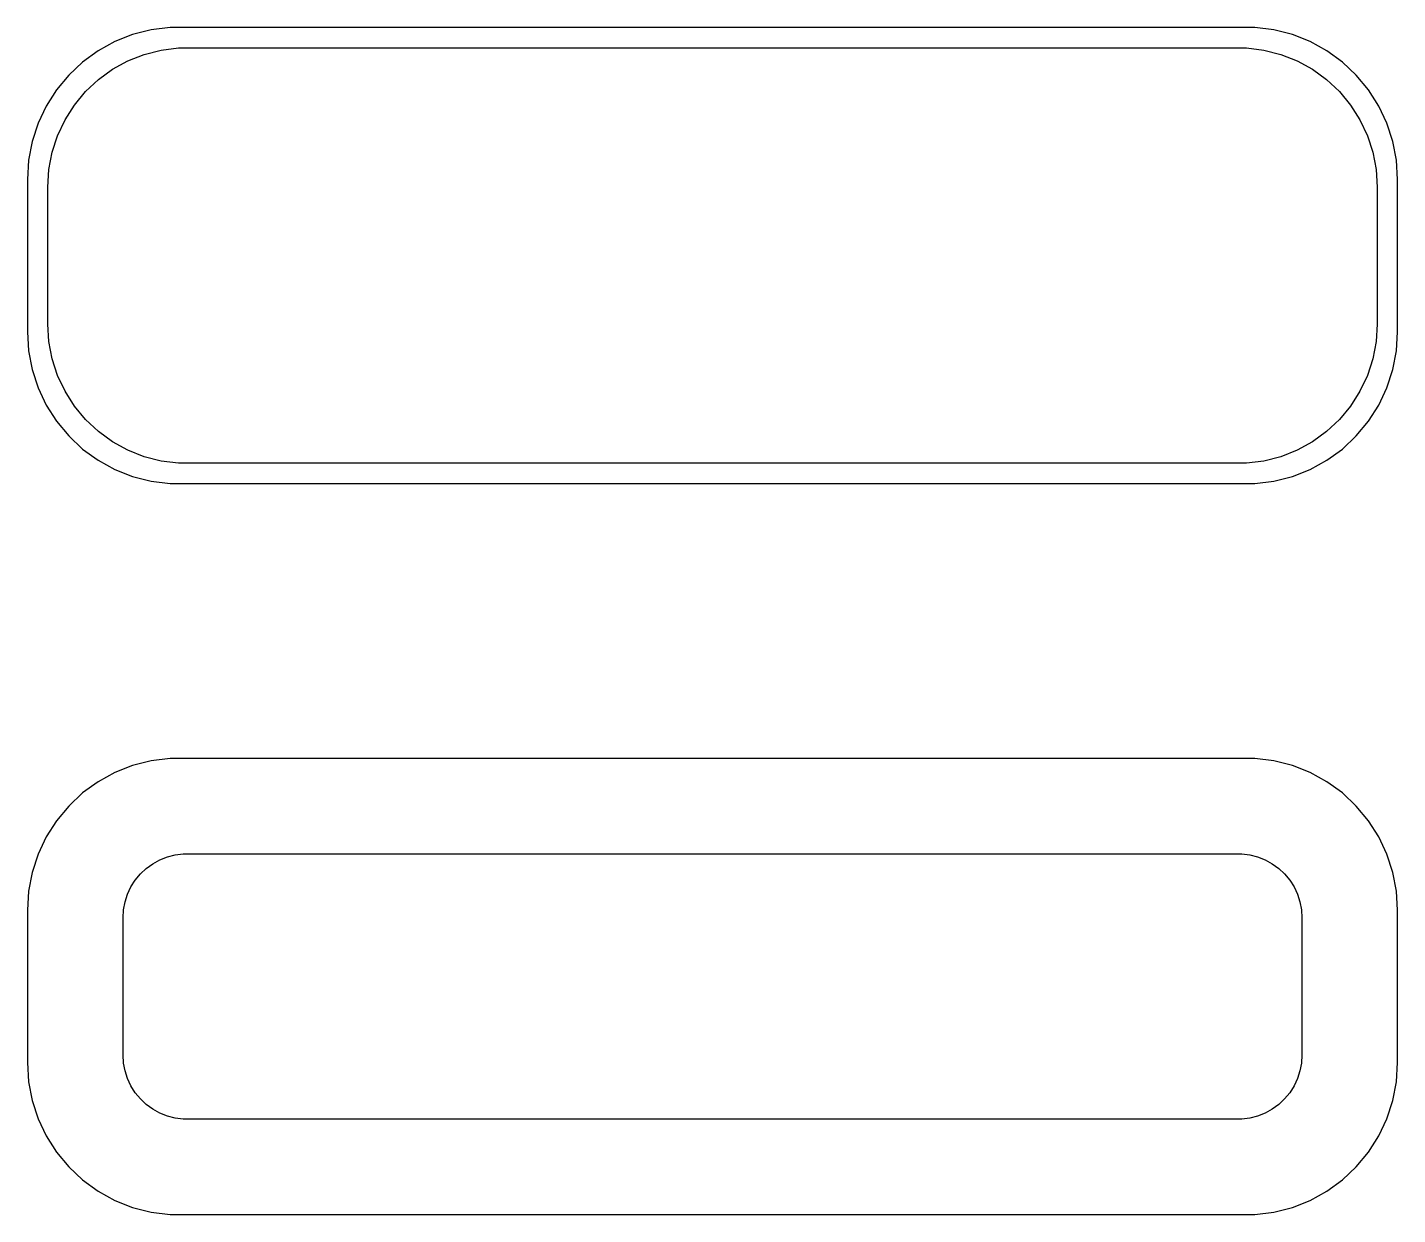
# Model space of a CAD drawing. Header units: metres. Extents: x -22.5 to 22.5, y 40.5 to 79.5.
import ezdxf

# ---------------------------------------------------------------- set-up
doc = ezdxf.new("R2010")
doc.units = ezdxf.units.M

msp = doc.modelspace()

# ---------------------------------------------------------------- linework, layer by layer
for p, q in [((-19.0451, 79.2553), (-19.6289, 79.0241)), ((-18.4369, 79.4114), (-19.0451, 79.2553)), ((-17.8139, 79.4901), (-18.4369, 79.4114)), ((17.8139, 79.4901), (-17.8139, 79.4901)), ((18.4369, 79.4114), (17.8139, 79.4901)), ((19.0451, 79.2553), (18.4369, 79.4114)), ((19.6289, 79.0241), (19.0451, 79.2553)), ((-19.6289, 79.0241), (-20.1791, 78.7216)), ((-18.1079, 78.7473), (-17.5375, 78.8194)), ((-17.5375, 78.8194), (17.5375, 78.8194)), ((17.5375, 78.8194), (18.1079, 78.7473)), ((20.1791, 78.7216), (19.6289, 79.0241)), ((-20.6871, 78.3526), (-21.1448, 77.9227)), ((-20.1791, 78.7216), (-20.6871, 78.3526)), ((-19.7032, 78.1157), (-19.1994, 78.3927)), ((-19.1994, 78.3927), (-18.6648, 78.6044)), ((-18.6648, 78.6044), (-18.1079, 78.7473)), ((18.1079, 78.7473), (18.6648, 78.6044)), ((18.6648, 78.6044), (19.1994, 78.3927)), ((19.1994, 78.3927), (19.7032, 78.1157)), ((20.6871, 78.3526), (20.1791, 78.7216)), ((21.1448, 77.9227), (20.6871, 78.3526)), ((-21.1448, 77.9227), (-21.5451, 77.4389)), ((-20.1684, 77.7777), (-19.7032, 78.1157)), ((19.7032, 78.1157), (20.1684, 77.7777)), ((21.5451, 77.4389), (21.1448, 77.9227)), ((-21.5451, 77.4389), (-21.8815, 76.9088)), ((-20.5875, 77.3842), (-20.1684, 77.7777)), ((20.1684, 77.7777), (20.5875, 77.3842)), ((21.8815, 76.9088), (21.5451, 77.4389)), ((-20.954, 76.9411), (-20.5875, 77.3842)), ((20.5875, 77.3842), (20.954, 76.9411)), ((-21.8815, 76.9088), (-22.1489, 76.3406)), ((-21.2621, 76.4557), (-20.954, 76.9411)), ((20.954, 76.9411), (21.2621, 76.4557)), ((22.1489, 76.3406), (21.8815, 76.9088)), ((-22.1489, 76.3406), (-22.3429, 75.7434)), ((-21.5069, 75.9354), (-21.2621, 76.4557)), ((21.2621, 76.4557), (21.5069, 75.9354)), ((22.3429, 75.7434), (22.1489, 76.3406)), ((-22.3429, 75.7434), (-22.4606, 75.1267)), ((-21.6846, 75.3886), (-21.5069, 75.9354)), ((21.5069, 75.9354), (21.6846, 75.3886)), ((22.4606, 75.1267), (22.3429, 75.7434)), ((-21.7923, 74.8238), (-21.6846, 75.3886)), ((21.6846, 75.3886), (21.7923, 74.8238)), ((-22.4606, 75.1267), (-22.5, 74.5)), ((-21.8284, 74.25), (-21.7923, 74.8238)), ((21.7923, 74.8238), (21.8284, 74.25)), ((22.5, 74.5), (22.4606, 75.1267)), ((-22.5, 74.5), (-22.5, 69.5)), ((-21.8284, 69.75), (-21.8284, 74.25)), ((21.8284, 74.25), (21.8284, 69.75)), ((22.5, 69.5), (22.5, 74.5)), ((-21.7923, 69.1762), (-21.8284, 69.75)), ((21.8284, 69.75), (21.7923, 69.1762)), ((-22.5, 69.5), (-22.4606, 68.8733)), ((22.4606, 68.8733), (22.5, 69.5)), ((-22.4606, 68.8733), (-22.3429, 68.2566)), ((-21.6846, 68.6114), (-21.7923, 69.1762)), ((21.7923, 69.1762), (21.6846, 68.6114)), ((22.3429, 68.2566), (22.4606, 68.8733)), ((-21.5069, 68.0646), (-21.6846, 68.6114)), ((21.6846, 68.6114), (21.5069, 68.0646)), ((-22.3429, 68.2566), (-22.1489, 67.6594)), ((-21.2621, 67.5443), (-21.5069, 68.0646)), ((21.5069, 68.0646), (21.2621, 67.5443)), ((22.1489, 67.6594), (22.3429, 68.2566)), ((-22.1489, 67.6594), (-21.8815, 67.0912)), ((-20.954, 67.0589), (-21.2621, 67.5443)), ((21.2621, 67.5443), (20.954, 67.0589)), ((21.8815, 67.0912), (22.1489, 67.6594)), ((-21.8815, 67.0912), (-21.5451, 66.5611)), ((-20.5875, 66.6158), (-20.954, 67.0589)), ((20.954, 67.0589), (20.5875, 66.6158)), ((21.5451, 66.5611), (21.8815, 67.0912)), ((-20.1684, 66.2223), (-20.5875, 66.6158)), ((20.5875, 66.6158), (20.1684, 66.2223)), ((-21.5451, 66.5611), (-21.1448, 66.0773)), ((-19.7032, 65.8843), (-20.1684, 66.2223)), ((20.1684, 66.2223), (19.7032, 65.8843)), ((21.1448, 66.0773), (21.5451, 66.5611)), ((-21.1448, 66.0773), (-20.6871, 65.6474)), ((-19.1994, 65.6073), (-19.7032, 65.8843)), ((19.7032, 65.8843), (19.1994, 65.6073)), ((20.6871, 65.6474), (21.1448, 66.0773)), ((-20.6871, 65.6474), (-20.1791, 65.2784)), ((-20.1791, 65.2784), (-19.6289, 64.9759)), ((-18.6648, 65.3956), (-19.1994, 65.6073)), ((-18.1079, 65.2527), (-18.6648, 65.3956)), ((-17.5375, 65.1806), (-18.1079, 65.2527)), ((18.1079, 65.2527), (17.5375, 65.1806)), ((18.6648, 65.3956), (18.1079, 65.2527)), ((19.1994, 65.6073), (18.6648, 65.3956)), ((19.6289, 64.9759), (20.1791, 65.2784)), ((20.1791, 65.2784), (20.6871, 65.6474)), ((-19.6289, 64.9759), (-19.0451, 64.7447)), ((17.5375, 65.1806), (-17.5375, 65.1806)), ((19.0451, 64.7447), (19.6289, 64.9759)), ((-19.0451, 64.7447), (-18.4369, 64.5886)), ((-18.4369, 64.5886), (-17.8139, 64.5099)), ((-17.8139, 64.5099), (17.8139, 64.5099)), ((17.8139, 64.5099), (18.4369, 64.5886)), ((18.4369, 64.5886), (19.0451, 64.7447)), ((-18.4369, 55.4114), (-19.0451, 55.2553)), ((-17.8139, 55.4901), (-18.4369, 55.4114)), ((17.8139, 55.4901), (-17.8139, 55.4901)), ((18.4369, 55.4114), (17.8139, 55.4901)), ((19.0451, 55.2553), (18.4369, 55.4114)), ((-19.6289, 55.0241), (-20.1791, 54.7216)), ((-19.0451, 55.2553), (-19.6289, 55.0241)), ((19.6289, 55.0241), (19.0451, 55.2553)), ((20.1791, 54.7216), (19.6289, 55.0241)), ((-20.1791, 54.7216), (-20.6871, 54.3526)), ((20.6871, 54.3526), (20.1791, 54.7216)), ((-20.6871, 54.3526), (-21.1448, 53.9227)), ((21.1448, 53.9227), (20.6871, 54.3526)), ((-21.1448, 53.9227), (-21.5451, 53.4389)), ((21.5451, 53.4389), (21.1448, 53.9227)), ((-21.5451, 53.4389), (-21.8815, 52.9088)), ((21.8815, 52.9088), (21.5451, 53.4389)), ((-21.8815, 52.9088), (-22.1489, 52.3406)), ((22.1489, 52.3406), (21.8815, 52.9088)), ((-22.1489, 52.3406), (-22.3429, 51.7434)), ((-18.1482, 52.1588), (-17.9019, 52.2564)), ((-17.9019, 52.2564), (-17.6453, 52.3223)), ((-17.6453, 52.3223), (-17.3825, 52.3555)), ((-17.3825, 52.3555), (17.3825, 52.3555)), ((17.3825, 52.3555), (17.6453, 52.3223)), ((17.6453, 52.3223), (17.9019, 52.2564)), ((17.9019, 52.2564), (18.1482, 52.1588)), ((22.3429, 51.7434), (22.1489, 52.3406)), ((-18.7879, 51.6941), (-18.5947, 51.8755)), ((-18.5947, 51.8755), (-18.3804, 52.0312)), ((-18.3804, 52.0312), (-18.1482, 52.1588)), ((18.1482, 52.1588), (18.3804, 52.0312)), ((18.3804, 52.0312), (18.5947, 51.8755)), ((18.5947, 51.8755), (18.7879, 51.6941)), ((-22.3429, 51.7434), (-22.4606, 51.1267)), ((-19.0987, 51.2663), (-18.9567, 51.49)), ((-18.9567, 51.49), (-18.7879, 51.6941)), ((18.7879, 51.6941), (18.9567, 51.49)), ((18.9567, 51.49), (19.0987, 51.2663)), ((22.4606, 51.1267), (22.3429, 51.7434)), ((-22.4606, 51.1267), (-22.5, 50.5)), ((-19.2934, 50.7746), (-19.2115, 51.0266)), ((-19.2115, 51.0266), (-19.0987, 51.2663)), ((19.0987, 51.2663), (19.2115, 51.0266)), ((19.2115, 51.0266), (19.2934, 50.7746)), ((22.5, 50.5), (22.4606, 51.1267)), ((-22.5, 50.5), (-22.5, 45.5)), ((-19.3596, 50.25), (-19.343, 50.5144)), ((-19.343, 50.5144), (-19.2934, 50.7746)), ((19.2934, 50.7746), (19.343, 50.5144)), ((19.343, 50.5144), (19.3596, 50.25)), ((22.5, 45.5), (22.5, 50.5)), ((-19.3596, 45.75), (-19.3596, 50.25)), ((19.3596, 50.25), (19.3596, 45.75)), ((-22.5, 45.5), (-22.4606, 44.8733)), ((-19.343, 45.4856), (-19.3596, 45.75)), ((-19.2934, 45.2254), (-19.343, 45.4856)), ((19.343, 45.4856), (19.2934, 45.2254)), ((19.3596, 45.75), (19.343, 45.4856)), ((22.4606, 44.8733), (22.5, 45.5)), ((-19.2115, 44.9734), (-19.2934, 45.2254)), ((19.2934, 45.2254), (19.2115, 44.9734)), ((-22.4606, 44.8733), (-22.3429, 44.2566)), ((-19.0987, 44.7337), (-19.2115, 44.9734)), ((-18.9567, 44.51), (-19.0987, 44.7337)), ((19.0987, 44.7337), (18.9567, 44.51)), ((19.2115, 44.9734), (19.0987, 44.7337)), ((22.3429, 44.2566), (22.4606, 44.8733)), ((-22.3429, 44.2566), (-22.1489, 43.6594)), ((-18.7879, 44.3059), (-18.9567, 44.51)), ((-18.5947, 44.1245), (-18.7879, 44.3059)), ((-18.3804, 43.9688), (-18.5947, 44.1245)), ((18.5947, 44.1245), (18.3804, 43.9688)), ((18.7879, 44.3059), (18.5947, 44.1245)), ((18.9567, 44.51), (18.7879, 44.3059)), ((22.1489, 43.6594), (22.3429, 44.2566)), ((-22.1489, 43.6594), (-21.8815, 43.0912)), ((-18.1482, 43.8412), (-18.3804, 43.9688)), ((-17.9019, 43.7436), (-18.1482, 43.8412)), ((-17.6453, 43.6777), (-17.9019, 43.7436)), ((-17.3825, 43.6445), (-17.6453, 43.6777)), ((17.6453, 43.6777), (17.3825, 43.6445)), ((17.9019, 43.7436), (17.6453, 43.6777)), ((18.1482, 43.8412), (17.9019, 43.7436)), ((18.3804, 43.9688), (18.1482, 43.8412)), ((21.8815, 43.0912), (22.1489, 43.6594)), ((17.3825, 43.6445), (-17.3825, 43.6445)), ((-21.8815, 43.0912), (-21.5451, 42.5611)), ((21.5451, 42.5611), (21.8815, 43.0912)), ((-21.5451, 42.5611), (-21.1448, 42.0773)), ((21.1448, 42.0773), (21.5451, 42.5611)), ((-21.1448, 42.0773), (-20.6871, 41.6474)), ((20.6871, 41.6474), (21.1448, 42.0773)), ((-20.6871, 41.6474), (-20.1791, 41.2784)), ((20.1791, 41.2784), (20.6871, 41.6474)), ((-20.1791, 41.2784), (-19.6289, 40.9759)), ((-19.6289, 40.9759), (-19.0451, 40.7447)), ((19.0451, 40.7447), (19.6289, 40.9759)), ((19.6289, 40.9759), (20.1791, 41.2784)), ((-19.0451, 40.7447), (-18.4369, 40.5886)), ((-18.4369, 40.5886), (-17.8139, 40.5099)), ((-17.8139, 40.5099), (17.8139, 40.5099)), ((17.8139, 40.5099), (18.4369, 40.5886)), ((18.4369, 40.5886), (19.0451, 40.7447))]:
    msp.add_line(p, q)

doc.saveas('drawing.dxf')
